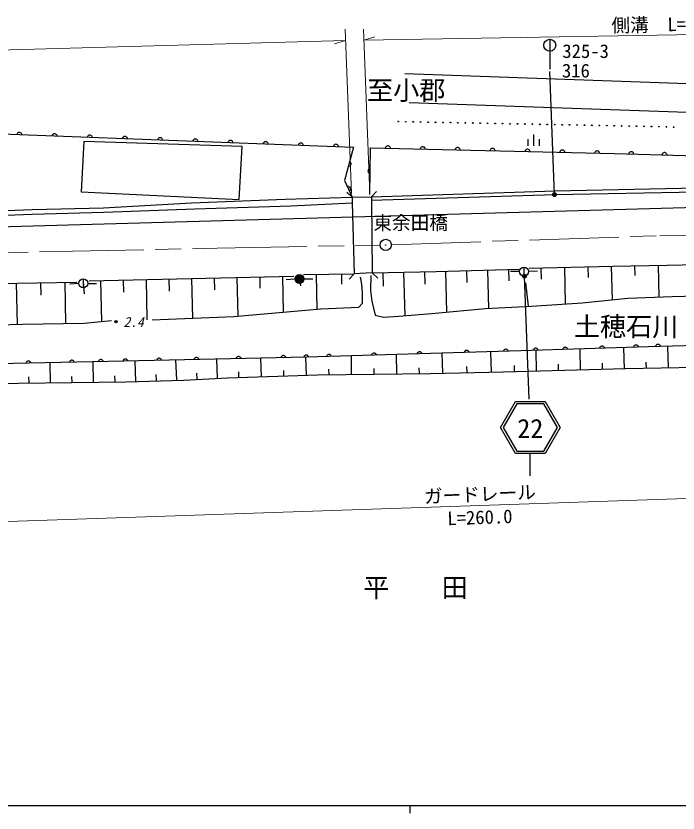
# Model space of a CAD drawing. Units: millimetres, scale not verified. Extents: x 40000 to 680000, y 20000 to 380000.
# Drawn here: x 215226 to 303929, y 204000 to 310699 of the extents above; entities that cross this region are included whole.
import ezdxf
from ezdxf.enums import TextEntityAlignment as Align

# ---------------------------------------------------------------- set-up
doc = ezdxf.new("R2010")
doc.units = ezdxf.units.MM
doc.header["$LTSCALE"] = 1000
doc.linetypes.add('CHAIN', pattern=[18.5, 12, -1.5, 3.5, -1.5])
for name, color, linetype, lineweight in [('M-BGD', 7, 'Continuous', 25), ('M-BMK', 2, 'CHAIN', 13), ('M-BMK-SRVR', 3, 'Continuous', 25), ('M-STR-HTXT', 7, 'Continuous', 13), ('M-STR-STR1', 1, 'Continuous', 25), ('M-STR-STRC', 7, 'Continuous', 25), ('M-TTL-BAND', 7, 'Continuous', 25)]:
    doc.layers.add(name, color=color, linetype=linetype, lineweight=lineweight)
doc.layers.add('M-BMK-HTXT', color=7, linetype='Continuous')
doc.styles.add('ＭＳ ゴシック', font='')
doc.styles.get('ＭＳ ゴシック').set_extended_font_data('MS Gothic')

msp = doc.modelspace()

# ---------------------------------------------------------------- linework, layer by layer
at = {"layer": 'M-BGD'}
for p, q in [((267321, 302997), (566222, 292527)), ((267916, 299134), (565900, 288707)), ((213345, 294897), (260448, 293129)), ((215382, 294905), (215351, 294822)), ((215426, 294973), (215382, 294905)), ((215499, 295040), (215426, 294973)), ((215570, 295080), (215499, 295040)), ((215655, 295105), (215570, 295080)), ((215767, 295100), (215655, 295105)), ((215850, 295069), (215767, 295100)), ((215919, 295025), (215850, 295069)), ((215986, 294952), (215919, 295025)), ((216025, 294881), (215986, 294952)), ((216050, 294796), (216025, 294881)), ((220092, 294728), (220061, 294645)), ((220137, 294796), (220092, 294728)), ((220209, 294864), (220137, 294796)), ((220281, 294903), (220209, 294864)), ((220366, 294928), (220281, 294903)), ((220478, 294924), (220366, 294928)), ((220561, 294892), (220478, 294924)), ((220629, 294848), (220561, 294892)), ((220696, 294775), (220629, 294848)), ((220736, 294704), (220696, 294775)), ((220760, 294619), (220736, 294704)), ((224802, 294551), (224771, 294468)), ((224847, 294619), (224802, 294551)), ((224920, 294687), (224847, 294619)), ((224991, 294726), (224920, 294687)), ((225076, 294751), (224991, 294726)), ((225188, 294747), (225076, 294751)), ((225271, 294716), (225188, 294747)), ((225339, 294671), (225271, 294716)), ((225407, 294598), (225339, 294671)), ((225446, 294527), (225407, 294598)), ((225471, 294442), (225446, 294527)), ((229630, 294510), (229557, 294443)), ((229701, 294549), (229630, 294510)), ((229786, 294574), (229701, 294549)), ((229898, 294570), (229786, 294574)), ((229981, 294539), (229898, 294570)), ((230050, 294494), (229981, 294539)), ((230117, 294422), (230050, 294494)), ((284557, 294818), (284557, 293318)), ((224316, 293884), (223961, 287139)), ((245544, 293245), (224316, 293884)), ((229513, 294374), (229482, 294291)), ((229557, 294443), (229513, 294374)), ((230156, 294350), (230117, 294422)), ((230181, 294265), (230156, 294350)), ((234223, 294197), (234192, 294115)), ((234268, 294266), (234223, 294197)), ((234340, 294333), (234268, 294266)), ((234412, 294372), (234340, 294333)), ((234497, 294397), (234412, 294372)), ((234609, 294393), (234497, 294397)), ((234692, 294362), (234609, 294393)), ((234760, 294317), (234692, 294362)), ((234827, 294245), (234760, 294317)), ((234867, 294173), (234827, 294245)), ((234891, 294088), (234867, 294173)), ((238933, 294021), (238902, 293938)), ((238978, 294089), (238933, 294021)), ((239051, 294156), (238978, 294089)), ((239122, 294196), (239051, 294156)), ((239207, 294220), (239122, 294196)), ((239319, 294216), (239207, 294220)), ((239402, 294185), (239319, 294216)), ((239470, 294141), (239402, 294185)), ((239538, 294068), (239470, 294141)), ((239577, 293996), (239538, 294068)), ((239602, 293911), (239577, 293996)), ((243644, 293844), (243613, 293761)), ((243688, 293912), (243644, 293844)), ((243761, 293980), (243688, 293912)), ((243832, 294019), (243761, 293980)), ((243917, 294044), (243832, 294019)), ((244029, 294039), (243917, 294044)), ((244112, 294008), (244029, 294039)), ((244181, 293964), (244112, 294008)), ((244248, 293891), (244181, 293964)), ((244287, 293820), (244248, 293891)), ((244312, 293735), (244287, 293820)), ((248354, 293667), (248323, 293584)), ((248399, 293735), (248354, 293667)), ((248471, 293803), (248399, 293735)), ((248543, 293842), (248471, 293803)), ((248628, 293867), (248543, 293842)), ((248740, 293863), (248628, 293867)), ((248823, 293832), (248740, 293863)), ((248891, 293787), (248823, 293832)), ((248958, 293714), (248891, 293787)), ((248998, 293643), (248958, 293714)), ((249022, 293558), (248998, 293643)), ((253064, 293490), (253033, 293407)), ((253109, 293559), (253064, 293490)), ((253182, 293626), (253109, 293559)), ((253253, 293665), (253182, 293626)), ((253338, 293690), (253253, 293665)), ((253450, 293686), (253338, 293690)), ((253533, 293655), (253450, 293686)), ((253601, 293610), (253533, 293655)), ((253669, 293538), (253601, 293610)), ((253708, 293466), (253669, 293538)), ((253733, 293381), (253708, 293466)), ((257892, 293449), (257819, 293382)), ((257963, 293488), (257892, 293449)), ((258048, 293513), (257963, 293488)), ((258160, 293509), (258048, 293513)), ((258243, 293478), (258160, 293509)), ((258312, 293433), (258243, 293478)), ((258379, 293361), (258312, 293433)), ((283807, 294218), (283807, 293318)), ((285307, 294218), (285307, 293318)), ((245118, 286145), (245544, 293245)), ((257775, 293313), (257744, 293230)), ((257819, 293382), (257775, 293313)), ((258418, 293289), (258379, 293361)), ((258443, 293204), (258418, 293289)), ((260448, 293129), (259231, 288658)), ((262648, 286804), (262721, 293056)), ((262721, 293056), (295425, 292292)), ((264737, 293093), (264707, 293010)), ((264781, 293162), (264737, 293093)), ((264852, 293231), (264781, 293162)), ((264923, 293271), (264852, 293231)), ((265008, 293297), (264923, 293271)), ((265120, 293294), (265008, 293297)), ((265203, 293264), (265120, 293294)), ((265272, 293221), (265203, 293264)), ((265341, 293149), (265272, 293221)), ((265381, 293078), (265341, 293149)), ((265407, 292994), (265381, 293078)), ((269409, 292984), (269379, 292901)), ((269453, 293053), (269409, 292984)), ((269524, 293121), (269453, 293053)), ((269595, 293162), (269524, 293121)), ((269680, 293188), (269595, 293162)), ((269792, 293185), (269680, 293188)), ((269875, 293155), (269792, 293185)), ((269944, 293112), (269875, 293155)), ((270012, 293040), (269944, 293112)), ((270053, 292969), (270012, 293040)), ((270079, 292884), (270053, 292969)), ((274081, 292875), (274051, 292791)), ((274125, 292944), (274081, 292875)), ((274196, 293012), (274125, 292944)), ((274267, 293053), (274196, 293012)), ((274352, 293079), (274267, 293053)), ((274464, 293076), (274352, 293079)), ((274547, 293046), (274464, 293076)), ((274616, 293002), (274547, 293046)), ((274684, 292931), (274616, 293002)), ((274725, 292860), (274684, 292931)), ((274751, 292775), (274725, 292860)), ((278753, 292766), (278723, 292682)), ((278797, 292835), (278753, 292766)), ((278868, 292903), (278797, 292835)), ((278939, 292943), (278868, 292903)), ((279024, 292969), (278939, 292943)), ((279136, 292967), (279024, 292969)), ((279219, 292937), (279136, 292967)), ((279288, 292893), (279219, 292937)), ((279356, 292821), (279288, 292893)), ((279397, 292751), (279356, 292821)), ((279423, 292666), (279397, 292751)), ((283425, 292656), (283395, 292573)), ((283469, 292725), (283425, 292656)), ((283540, 292794), (283469, 292725)), ((283611, 292834), (283540, 292794)), ((283696, 292860), (283611, 292834)), ((283808, 292857), (283696, 292860)), ((283891, 292828), (283808, 292857)), ((283960, 292784), (283891, 292828)), ((284028, 292712), (283960, 292784)), ((284069, 292641), (284028, 292712)), ((284095, 292557), (284069, 292641)), ((288097, 292547), (288067, 292464)), ((288141, 292616), (288097, 292547)), ((288212, 292684), (288141, 292616)), ((288283, 292725), (288212, 292684)), ((288368, 292751), (288283, 292725)), ((288480, 292748), (288368, 292751)), ((288563, 292718), (288480, 292748)), ((288632, 292675), (288563, 292718)), ((288700, 292603), (288632, 292675)), ((288741, 292532), (288700, 292603)), ((288767, 292447), (288741, 292532)), ((292769, 292438), (292739, 292355)), ((292812, 292507), (292769, 292438)), ((292884, 292575), (292812, 292507)), ((292955, 292616), (292884, 292575)), ((293040, 292642), (292955, 292616)), ((293152, 292639), (293040, 292642)), ((293235, 292609), (293152, 292639)), ((293304, 292565), (293235, 292609)), ((293372, 292494), (293304, 292565)), ((293413, 292423), (293372, 292494)), ((293439, 292338), (293413, 292423)), ((297378, 292392), (297334, 292324)), ((297450, 292460), (297378, 292392)), ((297521, 292501), (297450, 292460)), ((297606, 292526), (297521, 292501)), ((297718, 292523), (297606, 292526)), ((297801, 292493), (297718, 292523)), ((297870, 292449), (297801, 292493)), ((297938, 292377), (297870, 292449)), ((297978, 292306), (297938, 292377)), ((301979, 292379), (301908, 292338)), ((302064, 292404), (301979, 292379)), ((302176, 292401), (302064, 292404)), ((302259, 292371), (302176, 292401)), ((302328, 292327), (302259, 292371)), ((295425, 292292), (331090, 291316)), ((297334, 292324), (297304, 292240)), ((298004, 292221), (297978, 292306)), ((301792, 292202), (301762, 292118)), ((301836, 292270), (301792, 292202)), ((301908, 292338), (301836, 292270)), ((302396, 292255), (302328, 292327)), ((302436, 292184), (302396, 292255)), ((302462, 292099), (302436, 292184)), ((259748, 290556), (259836, 290561)), ((259836, 290561), (259915, 290583)), ((259915, 290583), (260001, 290632)), ((260006, 291182), (259932, 291231)), ((260001, 290632), (260060, 290688)), ((260062, 291123), (260006, 291182)), ((260060, 290688), (260109, 290762)), ((260111, 291037), (260062, 291123)), ((260109, 290762), (260138, 290870)), ((260133, 290959), (260111, 291037)), ((260138, 290870), (260133, 290959)), ((262604, 290253), (262534, 290212)), ((262689, 290280), (262604, 290253)), ((262391, 289990), (262390, 289878)), ((262390, 289878), (262417, 289793)), ((262420, 290073), (262391, 289990)), ((262417, 289793), (262458, 289723)), ((262463, 290143), (262420, 290073)), ((262458, 289723), (262527, 289652)), ((262534, 290212), (262463, 290143)), ((262527, 289652), (262597, 289609)), ((262597, 289609), (262681, 289580)), ((259231, 288658), (260272, 286422)), ((223961, 287139), (245118, 286145)), ((259692, 287867), (259604, 287857)), ((259773, 287859), (259692, 287867)), ((259866, 287825), (259773, 287859)), ((259934, 287779), (259866, 287825)), ((259899, 287223), (259964, 287284)), ((259995, 287715), (259934, 287779)), ((259964, 287284), (260010, 287351)), ((260042, 287613), (259995, 287715)), ((260010, 287351), (260043, 287444)), ((260052, 287525), (260042, 287613)), ((260043, 287444), (260052, 287525)), ((262840, 286482), (287465, 287284)), ((287465, 287284), (307286, 287686)), ((287478, 286785), (307295, 287186)), ((238742, 285665), (251291, 286165)), ((251291, 286165), (260272, 286422)), ((262862, 286049), (287478, 286785)), ((217379, 284786), (226978, 285013)), ((226978, 285013), (238742, 285665)), ((226997, 284413), (239189, 284886)), ((239189, 284886), (252035, 285279)), ((252035, 285279), (260272, 285678)), ((207998, 284411), (217379, 284786)), ((208019, 283811), (217398, 284186)), ((217398, 284186), (226997, 284413)), ((302465, 277320), (309102, 277538)), ((262957, 276292), (271536, 276474)), ((267168, 276399), (267316, 270600)), ((269976, 276471), (270019, 274776)), ((271536, 276474), (282609, 276792)), ((272783, 276542), (272922, 271065)), ((275591, 276614), (275631, 275025)), ((278398, 276685), (278528, 271559)), ((281205, 276757), (281244, 275242)), ((282688, 276480), (281488, 276480)), ((283288, 277080), (283288, 275880)), ((283887, 276515), (285085, 276586)), ((283987, 276938), (295183, 277192)), ((285556, 276975), (285592, 275468)), ((288696, 277050), (288813, 272143)), ((291835, 277125), (291869, 275699)), ((294974, 277200), (295082, 272686)), ((295183, 277192), (302465, 277320)), ((298114, 277275), (298145, 275975)), ((301253, 277350), (301356, 273066)), ((224240, 275511), (224240, 274311)), ((225036, 275243), (252455, 275868)), ((229606, 275347), (229643, 273729)), ((232652, 275416), (232776, 270016)), ((235699, 275486), (235736, 273878)), ((238745, 275555), (238866, 270248)), ((241792, 275625), (241828, 274049)), ((244838, 275694), (244956, 270518)), ((247885, 275764), (247919, 274268)), ((250931, 275833), (251041, 271039)), ((252614, 275459), (251417, 275375)), ((253107, 275971), (253330, 274564)), ((253760, 276074), (260521, 276183)), ((253812, 275501), (255012, 275501)), ((255450, 276101), (255526, 271424)), ((258831, 276156), (258853, 274792)), ((261577, 274810), (261395, 275719)), ((262777, 275973), (262740, 273937)), ((264361, 276328), (264406, 274544)), ((207160, 274754), (223389, 275073)), ((215275, 274913), (215383, 269410)), ((218520, 274977), (218553, 273327)), ((221766, 275041), (221874, 269539)), ((223642, 274870), (222445, 274789)), ((224213, 275158), (224384, 273498)), ((224840, 274899), (226040, 274875)), ((226560, 275278), (226684, 269797)), ((261650, 273647), (261577, 274810)), ((283498, 274971), (283829, 271841)), ((261650, 272265), (261650, 273647)), ((262740, 273937), (262886, 272520)), ((303156, 273138), (309445, 273284)), ((261177, 271720), (261650, 272265)), ((262886, 272520), (263358, 270666)), ((284281, 271865), (291102, 272284)), ((291102, 272284), (297209, 272902)), ((297209, 272902), (303156, 273138)), ((244438, 270474), (256086, 271472)), ((256086, 271472), (261177, 271720)), ((270919, 270884), (278138, 271538)), ((278138, 271538), (284281, 271865)), ((233455, 270030), (244438, 270474)), ((263358, 270666), (264449, 270375)), ((264449, 270375), (266521, 270520)), ((266521, 270520), (270919, 270884)), ((200455, 268986), (216097, 269430)), ((216097, 269430), (224358, 269586)), ((224358, 269586), (228019, 269919)), ((321769, 266965), (299910, 266408)), ((282880, 265852), (254140, 265006)), ((269134, 265713), (269065, 265669)), ((269217, 265744), (269134, 265713)), ((269329, 265747), (269217, 265744)), ((269414, 265722), (269329, 265747)), ((269485, 265682), (269414, 265722)), ((269557, 265614), (269485, 265682)), ((275279, 265712), (275253, 265628)), ((275319, 265784), (275279, 265712)), ((275387, 265856), (275319, 265784)), ((275455, 265900), (275387, 265856)), ((275539, 265930), (275455, 265900)), ((275651, 265933), (275539, 265930)), ((275735, 265908), (275651, 265933)), ((275807, 265868), (275735, 265908)), ((275879, 265800), (275807, 265868)), ((275923, 265731), (275879, 265800)), ((275953, 265648), (275923, 265731)), ((278922, 263026), (278859, 265734)), ((280545, 265867), (280520, 265783)), ((280585, 265939), (280545, 265867)), ((280653, 266011), (280585, 265939)), ((280722, 266055), (280653, 266011)), ((280805, 266085), (280722, 266055)), ((280917, 266088), (280805, 266085)), ((281002, 266063), (280917, 266088)), ((281073, 266023), (281002, 266063)), ((281145, 265955), (281073, 266023)), ((281189, 265886), (281145, 265955)), ((281219, 265803), (281189, 265886)), ((299910, 266408), (282880, 265852)), ((284534, 265990), (284509, 265905)), ((284574, 266061), (284534, 265990)), ((284641, 266134), (284574, 266061)), ((284710, 266178), (284641, 266134)), ((284793, 266209), (284710, 266178)), ((284905, 266212), (284793, 266209)), ((284990, 266187), (284905, 266212)), ((284969, 263166), (284905, 265918)), ((285061, 266147), (284990, 266187)), ((285133, 266080), (285061, 266147)), ((285178, 266011), (285133, 266080)), ((285208, 265928), (285178, 266011)), ((288492, 266119), (288466, 266035)), ((288531, 266191), (288492, 266119)), ((288599, 266263), (288531, 266191)), ((288668, 266307), (288599, 266263)), ((288751, 266338), (288668, 266307)), ((288863, 266342), (288751, 266338)), ((288947, 266316), (288863, 266342)), ((289019, 266277), (288947, 266316)), ((289091, 266209), (289019, 266277)), ((289135, 266140), (289091, 266209)), ((289166, 266057), (289135, 266140)), ((290860, 263303), (290795, 266111)), ((293415, 266280), (293390, 266195)), ((293455, 266352), (293415, 266280)), ((293523, 266424), (293455, 266352)), ((293591, 266468), (293523, 266424)), ((293674, 266499), (293591, 266468)), ((293786, 266502), (293674, 266499)), ((293871, 266477), (293786, 266502)), ((293943, 266438), (293871, 266477)), ((294015, 266370), (293943, 266438)), ((294059, 266301), (294015, 266370)), ((294090, 266218), (294059, 266301)), ((296751, 263439), (296685, 266303)), ((297973, 266429), (297947, 266344)), ((298012, 266500), (297973, 266429)), ((298080, 266573), (298012, 266500)), ((298149, 266617), (298080, 266573)), ((298232, 266648), (298149, 266617)), ((298344, 266651), (298232, 266648)), ((298429, 266626), (298344, 266651)), ((298500, 266586), (298429, 266626)), ((298572, 266519), (298500, 266586)), ((298616, 266450), (298572, 266519)), ((298647, 266367), (298616, 266450)), ((300918, 266518), (300893, 266433)), ((300959, 266589), (300918, 266518)), ((301027, 266661), (300959, 266589)), ((301096, 266705), (301027, 266661)), ((301179, 266735), (301096, 266705)), ((301291, 266738), (301179, 266735)), ((301376, 266712), (301291, 266738)), ((301447, 266672), (301376, 266712)), ((301518, 266603), (301447, 266672)), ((301562, 266534), (301518, 266603)), ((301592, 266451), (301562, 266534)), ((302643, 263576), (302575, 266476)), ((222646, 264623), (222562, 264593)), ((222758, 264625), (222646, 264623)), ((222842, 264599), (222758, 264625)), ((226398, 264630), (226330, 264558)), ((226467, 264673), (226398, 264630)), ((226551, 264703), (226467, 264673)), ((226663, 264705), (226551, 264703)), ((226747, 264679), (226663, 264705)), ((226818, 264639), (226747, 264679)), ((226890, 264570), (226818, 264639)), ((254140, 265006), (227637, 264431)), ((229611, 264628), (229570, 264557)), ((229679, 264700), (229611, 264628)), ((229748, 264743), (229679, 264700)), ((229832, 264773), (229748, 264743)), ((229944, 264775), (229832, 264773)), ((230028, 264749), (229944, 264775)), ((230099, 264709), (230028, 264749)), ((230171, 264640), (230099, 264709)), ((230214, 264571), (230171, 264640)), ((234084, 264655), (234058, 264571)), ((234124, 264726), (234084, 264655)), ((234193, 264798), (234124, 264726)), ((234262, 264841), (234193, 264798)), ((234345, 264871), (234262, 264841)), ((234457, 264873), (234345, 264871)), ((234542, 264847), (234457, 264873)), ((234613, 264807), (234542, 264847)), ((234684, 264738), (234613, 264807)), ((234728, 264669), (234684, 264738)), ((234758, 264586), (234728, 264669)), ((236764, 261989), (236664, 264627)), ((239071, 264763), (239045, 264679)), ((239112, 264834), (239071, 264763)), ((239180, 264906), (239112, 264834)), ((239249, 264949), (239180, 264906)), ((239333, 264979), (239249, 264949)), ((239445, 264981), (239333, 264979)), ((239529, 264955), (239445, 264981)), ((239600, 264915), (239529, 264955)), ((239672, 264846), (239600, 264915)), ((239715, 264777), (239672, 264846)), ((239745, 264694), (239715, 264777)), ((242222, 262195), (242126, 264745)), ((244752, 264886), (244726, 264802)), ((244792, 264957), (244752, 264886)), ((244861, 265029), (244792, 264957)), ((244930, 265072), (244861, 265029)), ((245013, 265102), (244930, 265072)), ((245125, 265104), (245013, 265102)), ((245210, 265078), (245125, 265104)), ((245281, 265038), (245210, 265078)), ((245352, 264969), (245281, 265038)), ((245396, 264900), (245352, 264969)), ((245425, 264817), (245396, 264900)), ((248113, 262406), (248025, 264873)), ((250721, 265016), (250694, 264931)), ((250761, 265087), (250721, 265016)), ((250830, 265158), (250761, 265087)), ((250899, 265202), (250830, 265158)), ((250982, 265231), (250899, 265202)), ((251094, 265234), (250982, 265231)), ((251179, 265208), (251094, 265234)), ((251249, 265167), (251179, 265208)), ((251321, 265099), (251249, 265167)), ((251364, 265030), (251321, 265099)), ((251394, 264946), (251364, 265030)), ((253778, 265082), (253751, 264997)), ((253818, 265153), (253778, 265082)), ((253887, 265224), (253818, 265153)), ((253956, 265268), (253887, 265224)), ((254039, 265298), (253956, 265268)), ((254151, 265300), (254039, 265298)), ((254147, 262619), (254063, 265004)), ((254236, 265274), (254151, 265300)), ((254306, 265233), (254236, 265274)), ((254378, 265165), (254306, 265233)), ((254421, 265096), (254378, 265165)), ((254451, 265013), (254421, 265096)), ((256829, 265169), (256803, 265084)), ((256869, 265240), (256829, 265169)), ((256937, 265312), (256869, 265240)), ((257005, 265356), (256937, 265312)), ((257089, 265387), (257005, 265356)), ((257201, 265390), (257089, 265387)), ((257285, 265365), (257201, 265390)), ((257357, 265325), (257285, 265365)), ((257429, 265257), (257357, 265325)), ((257473, 265188), (257429, 265257)), ((257503, 265105), (257473, 265188)), ((260194, 262722), (260167, 265183)), ((262867, 265347), (262841, 265262)), ((262907, 265418), (262867, 265347)), ((262975, 265490), (262907, 265418)), ((263044, 265534), (262975, 265490)), ((263127, 265565), (263044, 265534)), ((263239, 265568), (263127, 265565)), ((263323, 265542), (263239, 265568)), ((263395, 265502), (263323, 265542)), ((263467, 265435), (263395, 265502)), ((263511, 265366), (263467, 265435)), ((263541, 265283), (263511, 265366)), ((266244, 262787), (266216, 265361)), ((268957, 265526), (268932, 265441)), ((268997, 265597), (268957, 265526)), ((269065, 265669), (268997, 265597)), ((269601, 265545), (269557, 265614)), ((269631, 265462), (269601, 265545)), ((272409, 262874), (272347, 265542)), ((227637, 264431), (202739, 263919)), ((216581, 264288), (216555, 264203)), ((216622, 264359), (216581, 264288)), ((216690, 264430), (216622, 264359)), ((216759, 264474), (216690, 264430)), ((216843, 264503), (216759, 264474)), ((216955, 264506), (216843, 264503)), ((217039, 264479), (216955, 264506)), ((217110, 264439), (217039, 264479)), ((217181, 264370), (217110, 264439)), ((217225, 264301), (217181, 264370)), ((217255, 264218), (217225, 264301)), ((219858, 261615), (219827, 264271)), ((222384, 264407), (222358, 264323)), ((222425, 264478), (222384, 264407)), ((222493, 264550), (222425, 264478)), ((222562, 264593), (222493, 264550)), ((222913, 264558), (222842, 264599)), ((222985, 264490), (222913, 264558)), ((223028, 264421), (222985, 264490)), ((223058, 264337), (223028, 264421)), ((225620, 261682), (225589, 264389)), ((226289, 264488), (226263, 264403)), ((226330, 264558), (226289, 264488)), ((226933, 264501), (226890, 264570)), ((226963, 264417), (226933, 264501)), ((229570, 264557), (229544, 264473)), ((230244, 264488), (230214, 264571)), ((231306, 261783), (231203, 264509)), ((269269, 262820), (269260, 263609)), ((275666, 262950), (275647, 263756)), ((282023, 263098), (282004, 263916)), ((287914, 263234), (287895, 264068)), ((293806, 263371), (293786, 264222)), ((296873, 263527), (312952, 263815)), ((299697, 263507), (299677, 264375)), ((228501, 261715), (228492, 262535)), ((234035, 261886), (234005, 262691)), ((239493, 262092), (239464, 262870)), ((243586, 262247), (255656, 262673)), ((245095, 262300), (245069, 263052)), ((251130, 262513), (251104, 263241)), ((255656, 262673), (270781, 262837)), ((257169, 262689), (257161, 263411)), ((263219, 262755), (263210, 263510)), ((270781, 262837), (280550, 263064)), ((280550, 263064), (296873, 263527)), ((207868, 261281), (215536, 261565)), ((215536, 261565), (229942, 261732)), ((216977, 261582), (216967, 262371)), ((222739, 261649), (222730, 262453)), ((229942, 261732), (237723, 261959)), ((237723, 261959), (243586, 262247))]:
    msp.add_line(p, q, dxfattribs=at)
for centre, radius in [((266447, 296558), 50), ((267445, 296539), 50), ((268443, 296519), 50), ((269440, 296500), 50), ((270438, 296481), 50), ((271436, 296462), 50), ((272433, 296442), 50), ((273431, 296423), 50), ((274429, 296404), 50), ((275426, 296385), 50), ((276424, 296365), 50), ((277422, 296346), 50), ((278419, 296327), 50), ((279417, 296308), 50), ((280414, 296288), 50), ((281412, 296269), 50), ((282410, 296250), 50), ((283407, 296231), 50), ((284405, 296211), 50), ((285403, 296192), 50), ((286400, 296173), 50), ((287398, 296154), 50), ((288396, 296134), 50), ((289393, 296115), 50), ((290391, 296096), 50), ((291389, 296076), 50), ((292386, 296057), 50), ((293384, 296038), 50), ((294382, 296019), 50), ((295379, 295999), 50), ((296377, 295980), 50), ((297375, 295961), 50), ((298372, 295942), 50), ((299370, 295922), 50), ((300367, 295903), 50), ((301365, 295884), 50), ((302363, 295865), 50), ((303344, 295822), 50), ((283288, 276480), 600), ((224240, 274911), 600), ((253212, 275501), 600), ((253212, 275501), 528), ((253212, 275501), 456), ((253212, 275501), 384), ((253212, 275501), 312), ((253212, 275501), 240), ((253212, 275501), 168), ((253212, 275501), 96), ((253212, 275501), 24), ((228622, 269765), 150), ((228622, 269765), 90), ((228622, 269765), 30)]:
    msp.add_circle(centre, radius, dxfattribs=at)
at = {"layer": 'M-BMK'}
for p, q in [((265519, 280076), (301487, 281293)), ((301487, 281293), (322054, 281641)), ((220376, 279168), (242206, 279602)), ((242206, 279602), (264020, 280035)), ((199880, 278592), (220376, 279168))]:
    msp.add_line(p, q, dxfattribs=at)
at = {"layer": 'M-BMK-SRVR'}
for radius in [750, 30]:
    msp.add_circle((264770, 280050), radius, dxfattribs=at)
at = {"layer": 'M-STR-HTXT'}
for p, q in [((260191, 286916), (259325, 308920)), ((262648, 286804), (261777, 308944)), ((261836, 307445), (343324, 308820)), ((147955, 304289), (259384, 307421)), ((259384, 307421), (257896, 306959)), ((261836, 307445), (263328, 307890)), ((147580, 240793), (407258, 249583))]:
    msp.add_line(p, q, dxfattribs=at)
at = {"layer": 'M-STR-STR1'}
for p, q in [((259549, 287113), (260272, 286422)), ((262840, 286482), (263531, 287205)), ((260272, 286422), (262840, 286482)), ((260272, 286422), (260272, 285678)), ((262840, 286482), (262862, 286049)), ((262862, 286049), (262957, 276292)), ((260272, 285678), (260521, 276183)), ((260521, 276183), (259847, 275445)), ((262957, 276292), (260521, 276183)), ((263695, 275618), (262957, 276292))]:
    msp.add_line(p, q, dxfattribs=at)
at = {"layer": 'M-STR-STRC'}
for p, q in [((286744, 307579), (286744, 303579)), ((287381, 286782), (286733, 303249)), ((277870, 284306), (321102, 285495)), ((148862, 280666), (277870, 284306)), ((283998, 259387), (283349, 275854)), ((280134, 255611), (282134, 259075)), ((282307, 258775), (280480, 255611)), ((282134, 259075), (286134, 259075)), ((285961, 258775), (282307, 258775)), ((287787, 255611), (285961, 258775)), ((286134, 259075), (288134, 255611)), ((282134, 252147), (280134, 255611)), ((280480, 255611), (282307, 252447)), ((285961, 252447), (287787, 255611)), ((288134, 255611), (286134, 252147)), ((286134, 252147), (282134, 252147)), ((282307, 252447), (285961, 252447)), ((284134, 249147), (284134, 252147))]:
    msp.add_line(p, q, dxfattribs=at)
for centre, radius in [((286744, 306779), 800), ((287381, 286782), 250), ((287381, 286782), 150), ((287381, 286782), 50), ((283349, 275854), 250), ((283349, 275854), 150), ((283349, 275854), 50)]:
    msp.add_circle(centre, radius, dxfattribs=at)
at = {"layer": 'M-TTL-BAND'}
for p, q in [((40000, 205000), (579000, 205000)), ((268000, 205000), (268000, 204000))]:
    msp.add_line(p, q, dxfattribs=at)

# ---------------------------------------------------------------- texts
at = {"layer": 'M-BGD', "style": 'ＭＳ ゴシック', "oblique": 15}
msp.add_text('2.4', height=1320, dxfattribs=at).set_placement((230994, 269737), align=Align.MIDDLE_CENTER)
at = {"layer": 'M-BGD', "style": 'ＭＳ ゴシック'}
msp.add_text('土穂石川', height=2566, dxfattribs=at).set_placement((296963, 269125), align=Align.MIDDLE_CENTER)
at = {"layer": 'M-BMK-HTXT', "style": 'ＭＳ ゴシック'}
for s, p in [('至小郡', (267510, 300753)), ('土穂石川', (296963, 269125)), ('平\u3000\u3000田', (268762, 234185))]:
    msp.add_text(s, height=2566, dxfattribs=at).set_placement(p, align=Align.MIDDLE_CENTER)
at = {"layer": 'M-STR-HTXT', "style": 'ＭＳ ゴシック'}
for s, rotation, p in [('側溝\u3000L=81.0', 1, (302489, 309566)), ('ガードレール', 2.4, (277374, 246683)), ('L=260.0', 2, (277383, 243589))]:
    msp.add_text(s, height=1833, rotation=rotation, dxfattribs=at).set_placement(p, align=Align.MIDDLE_CENTER)
at = {"layer": 'M-STR-STR1', "style": 'ＭＳ ゴシック'}
msp.add_text('東余田橋', height=1833, dxfattribs=at).set_placement((263103, 281539), align=Align.BOTTOM_LEFT)
at = {"layer": 'M-STR-STRC', "style": 'ＭＳ ゴシック'}
for s, height, p in [('325-3', 1833, (291544, 305986)), ('316', 1833, (290239, 303376)), ('22', 2566, (284134, 255475))]:
    msp.add_text(s, height=height, dxfattribs=at).set_placement(p, align=Align.MIDDLE_CENTER)

doc.saveas('drawing.dxf')
